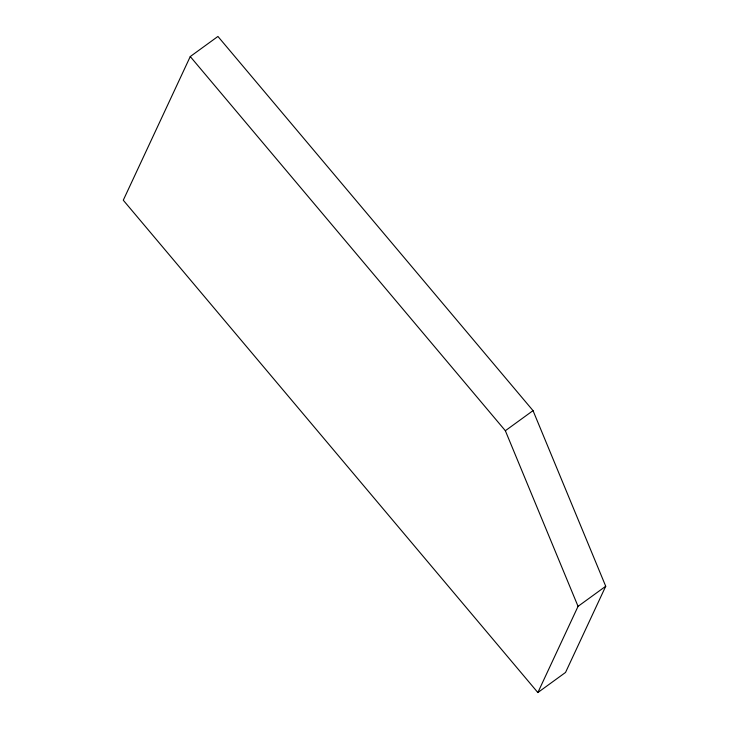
<?xml version="1.0" encoding="UTF-8"?>
<svg xmlns="http://www.w3.org/2000/svg" width="729" height="729" viewBox="0 0 729 729"><rect width="100%" height="100%" fill="white"/><g stroke="black" fill="none" stroke-linecap="round" stroke-linejoin="round"><path stroke-width="1.09" d="M190.26 56.552L123.274 200.211L537.856 692.55L565.531 672.448L605.726 586.253L533.027 410.627L217.935 36.45L190.26 56.552L505.352 430.73L578.051 606.355L537.856 692.55M505.352 430.73L533.027 410.627M578.051 606.355L605.726 586.253"/></g></svg>
